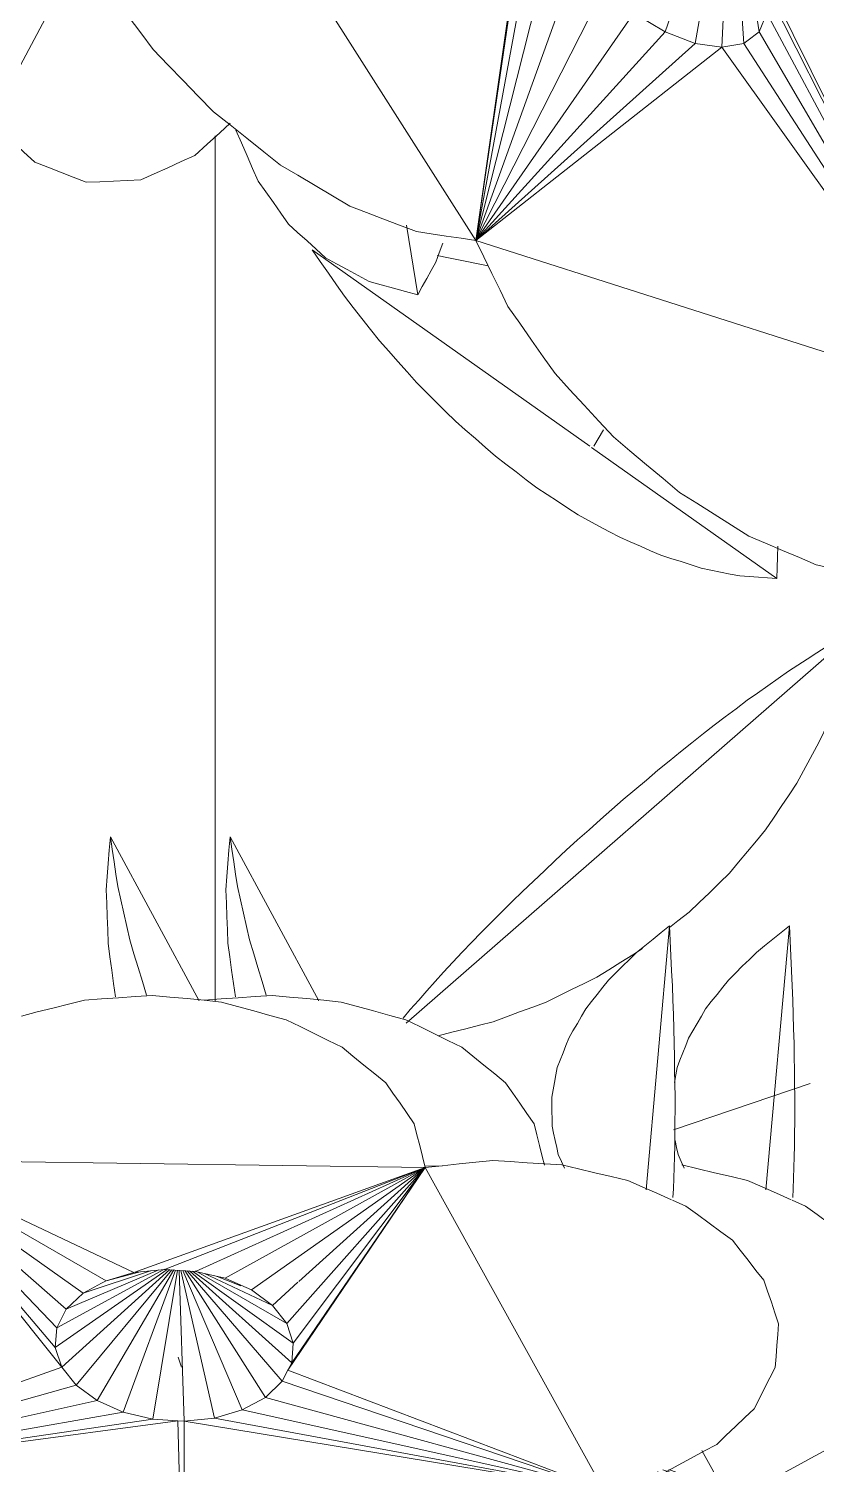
# Model space of a CAD drawing. Header units: metres. Extents: x 10.2 to 20.8, y -0.2 to 6.6.
# Drawn here: x 14.5519 to 14.6073, y 2.0666 to 2.1676 of the extents above; entities that cross this region are included whole.
import ezdxf

# ---------------------------------------------------------------- set-up
doc = ezdxf.new("R2010")
doc.units = ezdxf.units.M
for name, color, linetype, lineweight in [('Importações nas famílias', 250, 'Continuous', 5), ('Pilares estruturais', 7, 'Continuous', 5), ('Vegetação', 7, 'Continuous', 5)]:
    doc.layers.add(name, color=color, linetype=linetype, lineweight=lineweight)

# ---------------------------------------------------------------- blocks, each defined once
blk = doc.blocks.new('Planta_pergolado_12200 - plantas pergolado_skp_Component_12-V3507-Corte 3')
at = {"layer": 'Importações nas famílias'}
for p, q in [((14.57183, 2.15204), (14.59135, 2.13823)), ((14.59146, 2.13815), (14.6045, 2.12893))]:
    blk.add_line(p, q, dxfattribs=at)
at = {"layer": 'Importações nas famílias', "flags": 128}
for points in [[(14.57183, 2.15204), (14.57239, 2.15122), (14.57296, 2.15041), (14.57353, 2.14959), (14.5741, 2.14878)], [(14.5842, 2.15092), (14.5835, 2.15106), (14.58246, 2.15128), (14.58141, 2.15149), (14.58061, 2.15165)], [(14.5741, 2.14878), (14.57471, 2.148), (14.57532, 2.14722), (14.57593, 2.14644), (14.57655, 2.14566)], [(14.57655, 2.14566), (14.5772, 2.14493), (14.57785, 2.14419), (14.5785, 2.14346), (14.57915, 2.14272)], [(14.57915, 2.14272), (14.57984, 2.14204), (14.58052, 2.14136), (14.5812, 2.14068), (14.58189, 2.14)], [(14.58189, 2.14), (14.58259, 2.13939), (14.5833, 2.13877), (14.58401, 2.13815), (14.58472, 2.13753)], [(14.58472, 2.13753), (14.58544, 2.13698), (14.58616, 2.13643), (14.58688, 2.13588), (14.58761, 2.13532)], [(14.58761, 2.13532), (14.58834, 2.13485), (14.58907, 2.13437), (14.5898, 2.13389), (14.59053, 2.13342)], [(14.59053, 2.13342), (14.59126, 2.13302), (14.59199, 2.13262), (14.59272, 2.13222), (14.59346, 2.13183)], [(14.59346, 2.13183), (14.59418, 2.13151), (14.5949, 2.1312), (14.59562, 2.13088), (14.59635, 2.13057)], [(14.6045, 2.12893), (14.60452, 2.12969), (14.60454, 2.13045), (14.60456, 2.1312)], [(14.59635, 2.13057), (14.59705, 2.13034), (14.59776, 2.13012), (14.59847, 2.12989), (14.59917, 2.12966)], [(14.59917, 2.12966), (14.59986, 2.12953), (14.60054, 2.12939), (14.60122, 2.12925), (14.6019, 2.12912)], [(14.6019, 2.12912), (14.60255, 2.12907), (14.6032, 2.12903), (14.60385, 2.12898), (14.6045, 2.12893)]]:
    blk.add_lwpolyline(points, dxfattribs=at)
blk = doc.blocks.new('Planta_pergolado_12200 - plantas pergolado_skp_Component_12-V3509-Corte 3')
at = {"layer": 'Importações nas famílias'}
for p, q in [((14.57843, 2.09766), (14.61029, 2.12546)), ((14.57872, 2.09862), (14.57823, 2.09802))]:
    blk.add_line(p, q, dxfattribs=at)
at = {"layer": 'Importações nas famílias', "flags": 128}
for points in [[(14.61029, 2.12546), (14.60971, 2.12512), (14.60913, 2.12479), (14.60854, 2.12446), (14.60796, 2.12413)], [(14.60922, 2.12167), (14.60949, 2.12262), (14.60976, 2.12356), (14.61002, 2.12451), (14.61029, 2.12546)], [(14.60796, 2.12413), (14.6073, 2.1237), (14.60664, 2.12327), (14.60598, 2.12284), (14.60531, 2.12242)], [(14.60531, 2.12242), (14.60459, 2.1219), (14.60386, 2.12139), (14.60314, 2.12088), (14.60241, 2.12037)], [(14.60776, 2.11802), (14.60812, 2.11893), (14.60849, 2.11985), (14.60886, 2.12076), (14.60922, 2.12167)], [(14.60241, 2.12037), (14.60164, 2.11978), (14.60087, 2.1192), (14.6001, 2.11861), (14.59933, 2.11803)], [(14.59933, 2.11803), (14.59853, 2.11738), (14.59773, 2.11674), (14.59693, 2.11609), (14.59613, 2.11545)], [(14.60591, 2.11453), (14.60637, 2.1154), (14.60683, 2.11627), (14.6073, 2.11715), (14.60776, 2.11802)], [(14.59613, 2.11545), (14.59532, 2.11476), (14.59451, 2.11407), (14.5937, 2.11339), (14.59289, 2.1127)], [(14.60371, 2.11125), (14.60426, 2.11207), (14.60481, 2.11289), (14.60536, 2.11371), (14.60591, 2.11453)], [(14.59289, 2.1127), (14.59209, 2.11198), (14.59129, 2.11127), (14.59049, 2.11055), (14.58969, 2.10984)], [(14.60117, 2.10822), (14.6018, 2.10898), (14.60244, 2.10973), (14.60307, 2.11049), (14.60371, 2.11125)], [(14.58969, 2.10984), (14.58892, 2.10911), (14.58815, 2.10838), (14.58738, 2.10765), (14.58661, 2.10693)], [(14.59832, 2.10546), (14.59903, 2.10615), (14.59975, 2.10684), (14.60046, 2.10753), (14.60117, 2.10822)], [(14.58661, 2.10693), (14.58588, 2.10621), (14.58516, 2.10549), (14.58443, 2.10477), (14.58371, 2.10404)], [(14.59694, 2.10438), (14.59754, 2.10485), (14.59832, 2.10546)], [(14.58371, 2.10404), (14.58304, 2.10335), (14.58238, 2.10265), (14.58172, 2.10195), (14.58106, 2.10125)], [(14.59184, 2.1009), (14.59268, 2.10142), (14.59352, 2.10195), (14.59436, 2.10248), (14.59506, 2.10292)], [(14.58106, 2.10125), (14.58047, 2.10059), (14.57989, 2.09994), (14.57931, 2.09928), (14.57872, 2.09862)], [(14.58827, 2.09914), (14.58916, 2.09958), (14.59006, 2.10002), (14.59095, 2.10046), (14.59184, 2.1009)], [(14.58454, 2.09776), (14.58548, 2.09811), (14.58641, 2.09845), (14.58734, 2.0988), (14.58827, 2.09914)], [(14.58069, 2.09678), (14.58165, 2.09703), (14.58262, 2.09727), (14.58358, 2.09752), (14.58454, 2.09776)]]:
    blk.add_lwpolyline(points, dxfattribs=at)
blk = doc.blocks.new('Planta_pergolado_12200 - plantas pergolado_skp_Component_16-V3514-Corte 3')
for name in ['Planta_pergolado_12200 - plantas pergolado_skp_Component_12-V3507-Corte 3', 'Planta_pergolado_12200 - plantas pergolado_skp_Component_12-V3509-Corte 3']:
    blk.add_blockref(name, (0, 0))
blk = doc.blocks.new('Planta_pergolado_12200 - plantas pergolado_skp_Component_12-V3545-Corte 3')
at = {"layer": 'Importações nas famílias'}
blk.add_line((14.65549, 2.14888), (14.65471, 2.15378), dxfattribs=at)
at = {"layer": 'Importações nas famílias', "flags": 128}
for points in [[(14.64271, 2.16046), (14.6431, 2.15957), (14.64349, 2.15867), (14.64388, 2.15777), (14.64428, 2.15688)], [(14.64428, 2.15688), (14.64481, 2.15612), (14.64534, 2.15537), (14.64587, 2.15462), (14.6464, 2.15386)], [(14.6464, 2.15386), (14.64705, 2.15327), (14.64771, 2.15268), (14.64836, 2.15209), (14.64901, 2.15149)], [(14.65677, 2.15117), (14.65701, 2.15184), (14.65725, 2.15251)], [(14.64901, 2.15149), (14.64978, 2.15107), (14.65054, 2.15066), (14.65131, 2.15024), (14.65207, 2.14982)], [(14.65549, 2.14888), (14.65581, 2.14946), (14.65613, 2.15003), (14.65645, 2.1506), (14.65677, 2.15117)], [(14.65207, 2.14982), (14.65293, 2.14959), (14.65378, 2.14935), (14.65464, 2.14912), (14.65549, 2.14888)]]:
    blk.add_lwpolyline(points, dxfattribs=at)
blk = doc.blocks.new('Planta_pergolado_12200 - plantas pergolado_skp_Component_17-V3566-Corte 3')
at = {"layer": 'Importações nas famílias'}
for p, q in [((14.58333, 2.15271), (14.56027, 2.18893)), ((14.58333, 2.15271), (14.58711, 2.17922)), ((14.58333, 2.15271), (14.58712, 2.17854)), ((14.60002, 2.17705), (14.59664, 2.16739)), ((14.58333, 2.15271), (14.58771, 2.17657)), ((14.60053, 2.17657), (14.59875, 2.16657)), ((14.60104, 2.17582), (14.60064, 2.16629)), ((14.60218, 2.16657), (14.6016, 2.17507)), ((14.58333, 2.15271), (14.58883, 2.17446)), ((14.61833, 2.14151), (14.60205, 2.17446)), ((14.60221, 2.17413), (14.60325, 2.16739)), ((14.58333, 2.15271), (14.59041, 2.17234)), ((14.58333, 2.15271), (14.59232, 2.17037)), ((14.60377, 2.17037), (14.61833, 2.14151)), ((14.58333, 2.15271), (14.59445, 2.16868)), ((14.59664, 2.16739), (14.59445, 2.16868)), ((14.60325, 2.16739), (14.60379, 2.16868)), ((14.61833, 2.14151), (14.60379, 2.16868)), ((14.58333, 2.15271), (14.59664, 2.16739)), ((14.58333, 2.15271), (14.59875, 2.16657)), ((14.59875, 2.16657), (14.59664, 2.16739)), ((14.60064, 2.16629), (14.59875, 2.16657)), ((14.60218, 2.16657), (14.60064, 2.16629)), ((14.60239, 2.16673), (14.60218, 2.16657)), ((14.60218, 2.16657), (14.61833, 2.14151)), ((14.60239, 2.16673), (14.60325, 2.16739)), ((14.61833, 2.14151), (14.60325, 2.16739)), ((14.60064, 2.16629), (14.58333, 2.15271)), ((14.60064, 2.16629), (14.61833, 2.14151)), ((14.58333, 2.15271), (14.61833, 2.14151))]:
    blk.add_line(p, q, dxfattribs=at)
at = {"layer": 'Importações nas famílias', "flags": 128}
for points in [[(14.56063, 2.16613), (14.55976, 2.1673), (14.55889, 2.16848), (14.55802, 2.16965), (14.55715, 2.17082)], [(14.56488, 2.16176), (14.56381, 2.16286), (14.56275, 2.16395), (14.56169, 2.16504), (14.56063, 2.16613)], [(14.56959, 2.15801), (14.56841, 2.15895), (14.56723, 2.15989), (14.56605, 2.16083), (14.56488, 2.16176)], [(14.57446, 2.15513), (14.57324, 2.15585), (14.57203, 2.15657), (14.57081, 2.15729), (14.56959, 2.15801)], [(14.57915, 2.15333), (14.57797, 2.15378), (14.5768, 2.15423), (14.57563, 2.15468), (14.57446, 2.15513)], [(14.58333, 2.15271), (14.58229, 2.15286), (14.58124, 2.15302), (14.58019, 2.15317), (14.57915, 2.15333)], [(14.58559, 2.14806), (14.58503, 2.14922), (14.58446, 2.15038), (14.5839, 2.15155), (14.58333, 2.15271)], [(14.5889, 2.14335), (14.58807, 2.14452), (14.58724, 2.1457), (14.58642, 2.14688), (14.58559, 2.14806)], [(14.59301, 2.13889), (14.59198, 2.14), (14.59095, 2.14112), (14.58992, 2.14223), (14.5889, 2.14335)], [(14.59766, 2.13499), (14.5965, 2.13597), (14.59533, 2.13694), (14.59417, 2.13792), (14.59301, 2.13889)], [(14.60252, 2.13192), (14.60131, 2.13269), (14.60009, 2.13346), (14.59887, 2.13423), (14.59766, 2.13499)], [(14.60727, 2.12989), (14.60608, 2.1304), (14.6049, 2.1309), (14.60371, 2.13141), (14.60252, 2.13192)], [(14.61158, 2.12903), (14.6105, 2.12924), (14.60942, 2.12946), (14.60835, 2.12967), (14.60727, 2.12989)]]:
    blk.add_lwpolyline(points, dxfattribs=at)
blk = doc.blocks.new('Planta_pergolado_12200 - plantas pergolado_skp_Component_16-V3567-Corte 3')
for name, p in [('Planta_pergolado_12200 - plantas pergolado_skp_Component_17-V3566-Corte 3', (0, 0)), ('Planta_pergolado_12200 - plantas pergolado_skp_Component_12-V3545-Corte 3', (-0.07625, 0))]:
    blk.add_blockref(name, p)
blk = doc.blocks.new('Planta_pergolado_12200 - plantas pergolado_skp_-V3568-Corte 3')
blk.add_blockref('Planta_pergolado_12200 - plantas pergolado_skp_Component_16-V3567-Corte 3', (0, 0))
blk = doc.blocks.new('Planta_pergolado_12200 - plantas pergolado_skp_-V3569-Corte 3')
for name in ['Planta_pergolado_12200 - plantas pergolado_skp_-V3568-Corte 3', 'Planta_pergolado_12200 - plantas pergolado_skp_Component_16-V3514-Corte 3']:
    blk.add_blockref(name, (0, 0))
blk = doc.blocks.new('Planta_pergolado_12200 - plantas pergolado_skp_Component_12-V3573-Corte 3')
at = {"layer": 'Importações nas famílias'}
blk.add_line((14.55763, 2.11076), (14.56387, 2.09923), dxfattribs=at)
at = {"layer": 'Importações nas famílias', "flags": 128}
for points in [[(14.55763, 2.11076), (14.55755, 2.10983), (14.55748, 2.1089), (14.55741, 2.10797), (14.55734, 2.10704)], [(14.55815, 2.10727), (14.55802, 2.10814), (14.55789, 2.10901), (14.55776, 2.10989), (14.55763, 2.11076)], [(14.55734, 2.10704), (14.55737, 2.1061), (14.55741, 2.10516), (14.55744, 2.10422), (14.55747, 2.10328)], [(14.559, 2.10353), (14.55879, 2.10446), (14.55857, 2.1054), (14.55836, 2.10633), (14.55815, 2.10727)], [(14.55747, 2.10328), (14.5576, 2.10234), (14.55773, 2.1014), (14.55786, 2.10046), (14.558, 2.09952)], [(14.56017, 2.09963), (14.55988, 2.1006), (14.55959, 2.10158), (14.55929, 2.10255), (14.559, 2.10353)]]:
    blk.add_lwpolyline(points, dxfattribs=at)
blk = doc.blocks.new('Planta_pergolado_12200 - plantas pergolado_skp_Component_12-V3574-Corte 3')
at = {"layer": 'Importações nas famílias'}
for p, q in [((14.59695, 2.10451), (14.5953, 2.08595)), ((14.59719, 2.0854), (14.59723, 2.08602))]:
    blk.add_line(p, q, dxfattribs=at)
at = {"layer": 'Importações nas famílias', "flags": 128}
for points in [[(14.59695, 2.10451), (14.59637, 2.10404), (14.59579, 2.10358), (14.59521, 2.10311), (14.59463, 2.10264)], [(14.59715, 2.10029), (14.5971, 2.10135), (14.59705, 2.1024), (14.597, 2.10346), (14.59695, 2.10451)], [(14.59463, 2.10264), (14.59414, 2.10215), (14.59365, 2.10167), (14.59316, 2.10118), (14.59267, 2.10069)], [(14.59267, 2.10069), (14.59227, 2.10019), (14.59187, 2.09968), (14.59147, 2.09918), (14.59107, 2.09867)], [(14.59728, 2.09625), (14.59725, 2.09726), (14.59722, 2.09827), (14.59719, 2.09928), (14.59715, 2.10029)], [(14.59107, 2.09867), (14.59077, 2.09816), (14.59047, 2.09764), (14.59016, 2.09713), (14.58986, 2.09661)], [(14.58986, 2.09661), (14.58966, 2.09609), (14.58946, 2.09557), (14.58926, 2.09506), (14.58906, 2.09454)], [(14.59734, 2.09246), (14.59733, 2.09341), (14.59731, 2.09435), (14.5973, 2.0953), (14.59728, 2.09625)], [(14.58906, 2.09454), (14.58896, 2.09402), (14.58886, 2.0935), (14.58877, 2.09298), (14.58867, 2.09246)], [(14.58867, 2.09246), (14.58867, 2.09195), (14.58868, 2.09144), (14.58869, 2.09093), (14.58869, 2.09042)], [(14.59732, 2.08903), (14.59733, 2.08988), (14.59733, 2.09074), (14.59734, 2.0916), (14.59734, 2.09246)], [(14.58869, 2.09042), (14.5888, 2.08992), (14.58891, 2.08942), (14.58902, 2.08892), (14.58913, 2.08842)], [(14.59723, 2.08602), (14.59725, 2.08677), (14.59728, 2.08752), (14.5973, 2.08827), (14.59732, 2.08903)], [(14.58913, 2.08842), (14.58935, 2.08794), (14.58956, 2.08746)]]:
    blk.add_lwpolyline(points, dxfattribs=at)
blk = doc.blocks.new('Planta_pergolado_12200 - plantas pergolado_skp_Component_17-V3575-Corte 3')
at = {"layer": 'Importações nas famílias'}
for p, q in [((14.55386, 2.07624), (14.54254, 2.08804)), ((14.54254, 2.08804), (14.55453, 2.07754)), ((14.54254, 2.08804), (14.55571, 2.07867)), ((14.55375, 2.07485), (14.54254, 2.08804)), ((14.54254, 2.08804), (14.55421, 2.07347)), ((14.57977, 2.08751), (14.54254, 2.08804)), ((14.55929, 2.08013), (14.54254, 2.08804)), ((14.55734, 2.07955), (14.54254, 2.08804)), ((14.55929, 2.08013), (14.57977, 2.08751)), ((14.57977, 2.08751), (14.56143, 2.08035)), ((14.57977, 2.08751), (14.56362, 2.08021)), ((14.57977, 2.08751), (14.56571, 2.07972)), ((14.57977, 2.08751), (14.56755, 2.0789)), ((14.57977, 2.08751), (14.57003, 2.07655)), ((14.57977, 2.08751), (14.57012, 2.07326)), ((14.57977, 2.08751), (14.57038, 2.07378)), ((14.57977, 2.08751), (14.57049, 2.07517)), ((14.57977, 2.08751), (14.57089, 2.0795)), ((14.57977, 2.08751), (14.59234, 2.06482)), ((14.59715, 2.08522), (14.5981, 2.08479)), ((14.56163, 2.08034), (14.55375, 2.07485)), ((14.56143, 2.08036), (14.55386, 2.07624)), ((14.5618, 2.08033), (14.55421, 2.07347)), ((14.56104, 2.08031), (14.55453, 2.07754)), ((14.56196, 2.08032), (14.55522, 2.0722)), ((14.56046, 2.08025), (14.55571, 2.07867)), ((14.56209, 2.08031), (14.55669, 2.07112)), ((14.55734, 2.07955), (14.55963, 2.08016)), ((14.55734, 2.07955), (14.55929, 2.08013)), ((14.56222, 2.0803), (14.55853, 2.0703)), ((14.55929, 2.08013), (14.56143, 2.08035)), ((14.56235, 2.08029), (14.56062, 2.06981)), ((14.56143, 2.08035), (14.56362, 2.08021)), ((14.56247, 2.08028), (14.56281, 2.06967)), ((14.56259, 2.08028), (14.56495, 2.06989)), ((14.56272, 2.08027), (14.5669, 2.07047)), ((14.56286, 2.08026), (14.56853, 2.07135)), ((14.56302, 2.08025), (14.56972, 2.07248)), ((14.57038, 2.07378), (14.5632, 2.08024)), ((14.56341, 2.08022), (14.57049, 2.07517)), ((14.57003, 2.07655), (14.56362, 2.08024)), ((14.56362, 2.08021), (14.56571, 2.07972)), ((14.56902, 2.07782), (14.56426, 2.08006)), ((14.56514, 2.07985), (14.56681, 2.07919)), ((14.56571, 2.07972), (14.56681, 2.07923)), ((14.55701, 2.07938), (14.55571, 2.07867)), ((14.55701, 2.07938), (14.55734, 2.07955)), ((14.56681, 2.07923), (14.56755, 2.0789)), ((14.56755, 2.0789), (14.56902, 2.07782)), ((14.57082, 2.07944), (14.56902, 2.07782)), ((14.55571, 2.07867), (14.55453, 2.07754)), ((14.56902, 2.07782), (14.57003, 2.07655)), ((14.55453, 2.07754), (14.55386, 2.07624)), ((14.55386, 2.07624), (14.55375, 2.07485)), ((14.57003, 2.07655), (14.57049, 2.07517)), ((14.55375, 2.07485), (14.55421, 2.07347)), ((14.57049, 2.07517), (14.57038, 2.07378)), ((14.57038, 2.07378), (14.57012, 2.07326)), ((14.55421, 2.07347), (14.5321, 2.06567)), ((14.55522, 2.0722), (14.55421, 2.07347)), ((14.57012, 2.07326), (14.56972, 2.07248)), ((14.57012, 2.07326), (14.59234, 2.06482)), ((14.55522, 2.0722), (14.5321, 2.06567)), ((14.55669, 2.07112), (14.55522, 2.0722)), ((14.56972, 2.07248), (14.56853, 2.07135)), ((14.56972, 2.07248), (14.59234, 2.06482)), ((14.55669, 2.07112), (14.5321, 2.06567)), ((14.55853, 2.0703), (14.55669, 2.07112)), ((14.56853, 2.07135), (14.5669, 2.07047)), ((14.56853, 2.07135), (14.59234, 2.06482)), ((14.55853, 2.0703), (14.5321, 2.06567)), ((14.56062, 2.06981), (14.5321, 2.06567)), ((14.56237, 2.0697), (14.5321, 2.06567)), ((14.56062, 2.06981), (14.55853, 2.0703)), ((14.56237, 2.0697), (14.56062, 2.06981)), ((14.56281, 2.06967), (14.56237, 2.0697)), ((14.56287, 2.05132), (14.56237, 2.0697)), ((14.56495, 2.06989), (14.56281, 2.06967)), ((14.59234, 2.06482), (14.56281, 2.06967)), ((14.56281, 2.06967), (14.56287, 2.05132)), ((14.5669, 2.07047), (14.56495, 2.06989)), ((14.59234, 2.06482), (14.56495, 2.06989)), ((14.5669, 2.07047), (14.59234, 2.06482))]:
    blk.add_line(p, q, dxfattribs=at)
at = {"layer": 'Importações nas famílias', "flags": 128}
for points in [[(14.55137, 2.09816), (14.55247, 2.09845), (14.55358, 2.09873), (14.55469, 2.09901), (14.5558, 2.09929)], [(14.5558, 2.09929), (14.557, 2.09937), (14.5582, 2.09945), (14.5594, 2.09954), (14.5606, 2.09962)], [(14.5606, 2.09962), (14.56181, 2.0995), (14.56302, 2.09939), (14.56423, 2.09927), (14.56544, 2.09915)], [(14.56544, 2.09915), (14.56657, 2.09884), (14.56771, 2.09853), (14.56885, 2.09821), (14.56998, 2.0979)], [(14.56998, 2.0979), (14.57097, 2.09742), (14.57195, 2.09693), (14.57294, 2.09645), (14.57393, 2.09597)], [(14.57393, 2.09597), (14.57469, 2.09534), (14.57546, 2.09472), (14.57623, 2.0941), (14.577, 2.09347)], [(14.577, 2.09347), (14.5775, 2.09275), (14.578, 2.09203), (14.5785, 2.09131), (14.57899, 2.09059)], [(14.57899, 2.09059), (14.57919, 2.08982), (14.57938, 2.08905), (14.57958, 2.08828), (14.57977, 2.08751)], [(14.57977, 2.08751), (14.58096, 2.08764), (14.58215, 2.08776), (14.58334, 2.08789), (14.58453, 2.08801)], [(14.58453, 2.08801), (14.58574, 2.08793), (14.58695, 2.08785), (14.58817, 2.08778), (14.58938, 2.0877)], [(14.58938, 2.0877), (14.59054, 2.08742), (14.5917, 2.08715), (14.59285, 2.08688), (14.59401, 2.0866)], [(14.59401, 2.0866), (14.59503, 2.08615), (14.59606, 2.0857), (14.59708, 2.08525)], [(14.5981, 2.08479), (14.59892, 2.0842), (14.59973, 2.0836), (14.60055, 2.083), (14.60137, 2.0824)], [(14.60137, 2.0824), (14.60192, 2.08169), (14.60248, 2.08099), (14.60303, 2.08028), (14.60359, 2.07958)], [(14.60359, 2.07958), (14.60385, 2.07881), (14.60411, 2.07805), (14.60436, 2.07729), (14.60462, 2.07652)], [(14.60462, 2.07652), (14.60456, 2.07576), (14.6045, 2.07499), (14.60444, 2.07422), (14.60438, 2.07345)], [(14.60438, 2.07345), (14.60401, 2.07272), (14.60364, 2.072), (14.60327, 2.07128), (14.6029, 2.07055)], [(14.6029, 2.07055), (14.60224, 2.06993), (14.60158, 2.0693), (14.60092, 2.06867), (14.60027, 2.06804)], [(14.60027, 2.06804), (14.59937, 2.06756), (14.59847, 2.06707), (14.59756, 2.06658), (14.59666, 2.06609)]]:
    blk.add_lwpolyline(points, dxfattribs=at)
blk = doc.blocks.new('Planta_pergolado_12200 - plantas pergolado_skp_Component_16-V3576-Corte 3')
for name in ['Planta_pergolado_12200 - plantas pergolado_skp_Component_12-V3573-Corte 3', 'Planta_pergolado_12200 - plantas pergolado_skp_Component_12-V3574-Corte 3', 'Planta_pergolado_12200 - plantas pergolado_skp_Component_17-V3575-Corte 3']:
    blk.add_blockref(name, (0, 0))
blk = doc.blocks.new('Planta_pergolado_12200 - plantas pergolado_skp_Component_12-V3612-Corte 3')
at = {"layer": 'Importações nas famílias'}
for p, q in [((14.60538, 2.10451), (14.60372, 2.08595)), ((14.60561, 2.0854), (14.60565, 2.08602))]:
    blk.add_line(p, q, dxfattribs=at)
at = {"layer": 'Importações nas famílias', "flags": 128}
for points in [[(14.60538, 2.10451), (14.6048, 2.10404), (14.60422, 2.10358), (14.60364, 2.10311), (14.60306, 2.10264)], [(14.60558, 2.10029), (14.60553, 2.10135), (14.60548, 2.1024), (14.60543, 2.10346), (14.60538, 2.10451)], [(14.60306, 2.10264), (14.60257, 2.10215), (14.60207, 2.10167), (14.60158, 2.10118), (14.60109, 2.10069)], [(14.60109, 2.10069), (14.60069, 2.10019), (14.60029, 2.09968), (14.59989, 2.09918), (14.59949, 2.09867)], [(14.60571, 2.09625), (14.60567, 2.09726), (14.60564, 2.09827), (14.60561, 2.09928), (14.60558, 2.10029)], [(14.59949, 2.09867), (14.59919, 2.09816), (14.59889, 2.09764), (14.59859, 2.09713), (14.59829, 2.09661)], [(14.59829, 2.09661), (14.59809, 2.09609), (14.59788, 2.09557), (14.59768, 2.09506), (14.59748, 2.09454)], [(14.60576, 2.09246), (14.60575, 2.09341), (14.60574, 2.09435), (14.60572, 2.0953), (14.60571, 2.09625)], [(14.59748, 2.09454), (14.59739, 2.09402), (14.59729, 2.0935)], [(14.60575, 2.08903), (14.60575, 2.08988), (14.60576, 2.09074), (14.60576, 2.0916), (14.60576, 2.09246)], [(14.59734, 2.08942), (14.59745, 2.08892), (14.59756, 2.08842)], [(14.60565, 2.08602), (14.60568, 2.08677), (14.6057, 2.08752), (14.60572, 2.08827), (14.60575, 2.08903)], [(14.59756, 2.08842), (14.59777, 2.08794), (14.59798, 2.08746)]]:
    blk.add_lwpolyline(points, dxfattribs=at)
blk = doc.blocks.new('Planta_pergolado_12200 - plantas pergolado_skp_Component_17-V3613-Corte 3')
at = {"layer": 'Importações nas famílias'}
for p, q in [((14.58096, 2.08761), (14.57974, 2.08763)), ((14.60557, 2.08522), (14.60652, 2.08479)), ((14.5624, 2.07417), (14.56264, 2.07347)), ((14.59922, 2.06761), (14.60076, 2.06482)), ((14.60076, 2.06482), (14.59519, 2.06573)), ((14.60076, 2.06482), (14.59539, 2.06581)), ((14.5957, 2.06594), (14.60076, 2.06482)), ((14.59609, 2.0661), (14.60076, 2.06482)), ((14.59649, 2.06626), (14.60076, 2.06482)), ((14.59691, 2.06628), (14.60076, 2.06482)), ((14.59452, 2.06196), (14.60076, 2.06482)), ((14.58367, 2.04641), (14.58249, 2.04664))]:
    blk.add_line(p, q, dxfattribs=at)
at = {"layer": 'Importações nas famílias', "flags": 128}
for points in [[(14.56422, 2.09929), (14.56542, 2.09937), (14.56662, 2.09945), (14.56782, 2.09954), (14.56902, 2.09962)], [(14.56902, 2.09962), (14.57023, 2.0995), (14.57144, 2.09939), (14.57265, 2.09927), (14.57386, 2.09915)], [(14.57386, 2.09915), (14.575, 2.09884), (14.57613, 2.09853), (14.57727, 2.09821), (14.57841, 2.0979)], [(14.57841, 2.0979), (14.57939, 2.09742), (14.58038, 2.09693), (14.58136, 2.09645), (14.58235, 2.09597)], [(14.58235, 2.09597), (14.58312, 2.09534), (14.58389, 2.09472), (14.58466, 2.0941), (14.58542, 2.09347)], [(14.58542, 2.09347), (14.58592, 2.09275), (14.58642, 2.09203), (14.58692, 2.09131), (14.58742, 2.09059)], [(14.58742, 2.09059), (14.58761, 2.08982), (14.58781, 2.08905), (14.588, 2.08828), (14.58816, 2.08768)], [(14.53669, 2.08917), (14.53749, 2.08928), (14.53883, 2.08946), (14.54017, 2.08964)], [(14.54017, 2.08964), (14.54156, 2.08957), (14.54277, 2.0895)], [(14.59781, 2.0877), (14.59896, 2.08742), (14.60012, 2.08715), (14.60128, 2.08688), (14.60244, 2.0866)], [(14.60244, 2.0866), (14.60346, 2.08615), (14.60448, 2.0857), (14.6055, 2.08525)], [(14.60652, 2.08479), (14.60734, 2.0842), (14.60816, 2.0836)], [(14.61304, 2.07652), (14.61298, 2.07576), (14.61292, 2.07499), (14.61287, 2.07422), (14.61281, 2.07345)], [(14.61281, 2.07345), (14.61244, 2.07272), (14.61206, 2.072), (14.61169, 2.07128), (14.61132, 2.07055)], [(14.61132, 2.07055), (14.61066, 2.06993), (14.61001, 2.0693), (14.60935, 2.06867), (14.60869, 2.06804)], [(14.60869, 2.06804), (14.60779, 2.06756), (14.60689, 2.06707), (14.60599, 2.06658), (14.60509, 2.06609)], [(14.60509, 2.06609), (14.60401, 2.06577), (14.60293, 2.06545), (14.60185, 2.06514), (14.60076, 2.06482)], [(14.60076, 2.06482), (14.60138, 2.06413), (14.60199, 2.06344), (14.6026, 2.06276), (14.60321, 2.06207)], [(14.60321, 2.06207), (14.60353, 2.06131), (14.60385, 2.06056), (14.60417, 2.0598), (14.60449, 2.05905)], [(14.60449, 2.05905), (14.60449, 2.05827), (14.6045, 2.0575), (14.6045, 2.05673), (14.60451, 2.05596)], [(14.60451, 2.05596), (14.6042, 2.05522), (14.60389, 2.05448), (14.60358, 2.05375), (14.60327, 2.05301)], [(14.60327, 2.05301), (14.60266, 2.05236), (14.60206, 2.05171), (14.60145, 2.05106), (14.60085, 2.05041)], [(14.60085, 2.05041), (14.59999, 2.04989), (14.59914, 2.04937), (14.59828, 2.04885), (14.59742, 2.04833)], [(14.56704, 2.04873), (14.56602, 2.04834), (14.56501, 2.04795), (14.56399, 2.04756)], [(14.56399, 2.04756), (14.56284, 2.04736), (14.56168, 2.04716), (14.56053, 2.04695), (14.55937, 2.04675)], [(14.59742, 2.04833), (14.59637, 2.04798), (14.59532, 2.04762), (14.59427, 2.04727), (14.59322, 2.04691)], [(14.55452, 2.04674), (14.55333, 2.04693), (14.55242, 2.04708)], [(14.55937, 2.04675), (14.55816, 2.04675), (14.55694, 2.04674), (14.55573, 2.04674), (14.55452, 2.04674)], [(14.58853, 2.04626), (14.58732, 2.0463), (14.5861, 2.04633), (14.58489, 2.04637), (14.58367, 2.04641)], [(14.59322, 2.04691), (14.59205, 2.04675), (14.59088, 2.04659), (14.5897, 2.04642), (14.58853, 2.04626)]]:
    blk.add_lwpolyline(points, dxfattribs=at)
blk = doc.blocks.new('Planta_pergolado_12200 - plantas pergolado_skp_Component_16-V3614-Corte 3')
for name, p in [('Planta_pergolado_12200 - plantas pergolado_skp_Component_12-V3573-Corte 3', (0.00842, 0)), ('Planta_pergolado_12200 - plantas pergolado_skp_Component_12-V3612-Corte 3', (0, 0)), ('Planta_pergolado_12200 - plantas pergolado_skp_Component_17-V3613-Corte 3', (0, 0))]:
    blk.add_blockref(name, p)
blk = doc.blocks.new('Planta_pergolado_12200 - plantas pergolado_skp_Component_17-V3658-Corte 3')
at = {"layer": 'Importações nas famílias'}
blk.add_line((14.55579, 2.17344), (14.54918, 2.16112), dxfattribs=at)
at = {"layer": 'Importações nas famílias', "flags": 128}
for points in [[(14.54918, 2.16112), (14.54996, 2.16039), (14.55075, 2.15967), (14.55153, 2.15895), (14.55231, 2.15822)], [(14.56356, 2.15869), (14.56444, 2.15948), (14.56532, 2.16027), (14.56606, 2.16095)], [(14.55976, 2.15696), (14.56071, 2.15739), (14.56166, 2.15782), (14.56261, 2.15826), (14.56356, 2.15869)], [(14.55231, 2.15822), (14.55322, 2.15787), (14.55412, 2.15751), (14.55502, 2.15716), (14.55592, 2.1568)], [(14.55592, 2.1568), (14.55688, 2.15684), (14.55784, 2.15688), (14.5588, 2.15692), (14.55976, 2.15696)]]:
    blk.add_lwpolyline(points, dxfattribs=at)
blk = doc.blocks.new('Planta_pergolado_12200 - plantas pergolado_skp_Component_16-V3659-Corte 3')
blk.add_blockref('Planta_pergolado_12200 - plantas pergolado_skp_Component_17-V3658-Corte 3', (0, 0))
blk = doc.blocks.new('Planta_pergolado_12200 - plantas pergolado_skp_-V3662-Corte 3')
blk.add_blockref('Planta_pergolado_12200 - plantas pergolado_skp_Component_16-V3659-Corte 3', (0, 0))
blk = doc.blocks.new('Planta_pergolado_12200 - plantas pergolado_skp_-V3663-Corte 3')
at = {"layer": 'Importações nas famílias'}
blk.add_line((14.59724, 2.09017), (14.60685, 2.09343), dxfattribs=at)
for name in ['Planta_pergolado_12200 - plantas pergolado_skp_-V3662-Corte 3', 'Planta_pergolado_12200 - plantas pergolado_skp_Component_16-V3576-Corte 3', 'Planta_pergolado_12200 - plantas pergolado_skp_Component_16-V3614-Corte 3']:
    blk.add_blockref(name, (0, 0))
blk = doc.blocks.new('Planta_pergolado_12200 - plantas pergolado_skp_-V3936-Corte 3')
for name in ['Planta_pergolado_12200 - plantas pergolado_skp_-V3569-Corte 3', 'Planta_pergolado_12200 - plantas pergolado_skp_-V3663-Corte 3']:
    blk.add_blockref(name, (0, 0))
blk = doc.blocks.new('Planta_pergolado_12200 - plantas pergolado_skp_Component_12-V4156-Corte 3')
at = {"layer": 'Importações nas famílias'}
blk.add_line((14.59231, 2.13938), (14.59162, 2.13825), dxfattribs=at)
blk = doc.blocks.new('Planta_pergolado_12200 - plantas pergolado_skp_Component_16-V4160-Corte 3')
blk.add_blockref('Planta_pergolado_12200 - plantas pergolado_skp_Component_12-V4156-Corte 3', (0, 0))
blk = doc.blocks.new('Planta_pergolado_12200 - plantas pergolado_skp_-V4186-Corte 3')
blk.add_blockref('Planta_pergolado_12200 - plantas pergolado_skp_Component_16-V4160-Corte 3', (0, 0))
blk = doc.blocks.new('Planta_pergolado_12200 - plantas pergolado_skp_-V4187-Corte 3')
blk.add_blockref('Planta_pergolado_12200 - plantas pergolado_skp_-V4186-Corte 3', (0, 0))
blk = doc.blocks.new('Planta_pergolado_12200 - plantas pergolado_skp_-V4514-Corte 3')
blk.add_blockref('Planta_pergolado_12200 - plantas pergolado_skp_-V4187-Corte 3', (0, 0))
blk = doc.blocks.new('Planta_pergolado_12200 - Planta_pergolado_12200-V5114-Corte 3')
for name in ['Planta_pergolado_12200 - plantas pergolado_skp_-V4514-Corte 3', 'Planta_pergolado_12200 - plantas pergolado_skp_-V3936-Corte 3']:
    blk.add_blockref(name, (0, 0))

msp = doc.modelspace()

# ---------------------------------------------------------------- linework, layer by layer
at = {"layer": 'Pilares estruturais', "color": 250}
msp.add_line((14.565, 2.16006), (14.565, 2.0992), dxfattribs=at)

# ---------------------------------------------------------------- block references
at = {"layer": 'Vegetação', "color": 250}
msp.add_blockref('Planta_pergolado_12200 - Planta_pergolado_12200-V5114-Corte 3', (0, 0), dxfattribs=at)

doc.saveas('drawing.dxf')
